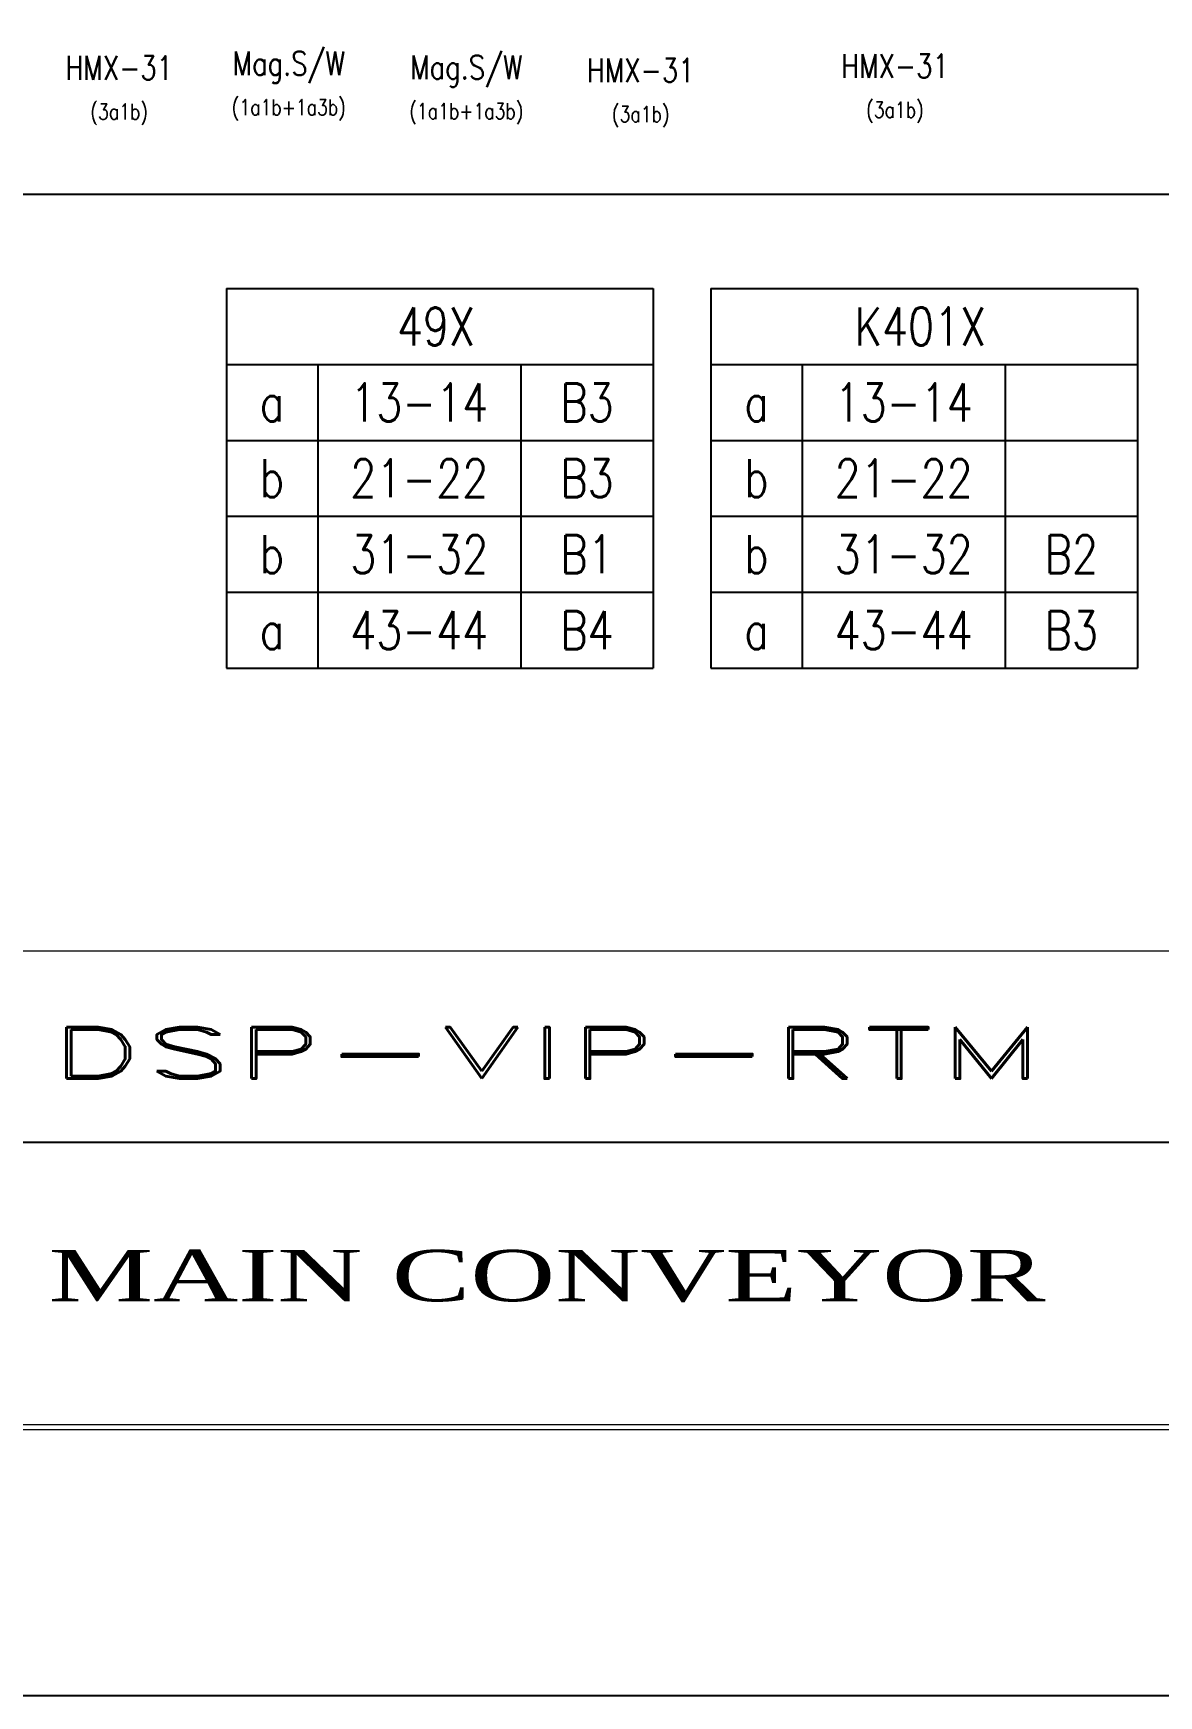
# Model space of a CAD drawing. Header units: millimetres. Extents: x 107 to 2900, y 85 to 3996.
# Drawn here: x 2320.3 to 2462.4, y 85.2 to 295.1 of the extents above; entities that cross this region are included whole.
import ezdxf
from ezdxf.enums import TextEntityAlignment as Align
from ezdxf.lldxf.tags import DXFTag

# ---------------------------------------------------------------- set-up
doc = ezdxf.new("R2010")
doc.units = ezdxf.units.MM
doc.layers.add('40', color=4, linetype='Continuous')
doc.layers.add('70', color=7, linetype='Continuous')
doc.styles.add('ROMANS', font='ROMANS.shx', dxfattribs={"width": 0.7})
doc.styles.add('SD', font='ROMAND.shx', dxfattribs={"width": 0.8})
doc.styles.add('SS', font='batang.ttc', dxfattribs={"width": 0.8})
tags = doc.linetypes.add('CENTER', pattern=[2, 1.25, -0.25, 0.25, -0.25]).pattern_tags.tags
tags[10:11] = [DXFTag(74, 4), DXFTag(75, 0), DXFTag(340, '0'), DXFTag(46, 1.0), DXFTag(50, 0.0), DXFTag(44, 0.0), DXFTag(45, 0.0)]
tags[8:9] = [DXFTag(74, 4), DXFTag(75, 0), DXFTag(340, '0'), DXFTag(46, 1.0), DXFTag(50, 0.0), DXFTag(44, 0.0), DXFTag(45, 0.0)]
tags[6:7] = [DXFTag(74, 4), DXFTag(75, 0), DXFTag(340, '0'), DXFTag(46, 1.0), DXFTag(50, 0.0), DXFTag(44, 0.0), DXFTag(45, 0.0)]
tags[4:5] = [DXFTag(74, 4), DXFTag(75, 0), DXFTag(340, '0'), DXFTag(46, 1.0), DXFTag(50, 0.0), DXFTag(44, 0.0), DXFTag(45, 0.0)]

msp = doc.modelspace()

# ---------------------------------------------------------------- linework, layer by layer
at = {"color": 7, "linetype": 'CENTER'}
msp.add_line((2792.281, 274.712), (2151.338, 274.712), dxfattribs=at)
at = {"linetype": 'Continuous'}
for p, q in [((2344.657, 262.844), (2398.538, 262.844)), ((2344.657, 262.844), (2344.657, 214.919)), ((2398.538, 262.844), (2398.538, 214.919)), ((2405.806, 262.844), (2459.687, 262.844)), ((2405.806, 262.844), (2405.806, 214.919)), ((2459.687, 262.844), (2459.687, 214.919)), ((2344.657, 253.259), (2398.538, 253.259)), ((2356.2, 253.259), (2356.2, 214.919)), ((2381.809, 253.259), (2381.809, 214.919)), ((2405.806, 253.259), (2459.687, 253.259)), ((2417.349, 253.259), (2417.349, 214.919)), ((2442.958, 253.259), (2442.958, 214.919)), ((2344.657, 243.674), (2398.538, 243.674)), ((2405.806, 243.674), (2459.687, 243.674)), ((2344.657, 234.089), (2398.538, 234.089)), ((2405.806, 234.089), (2459.687, 234.089)), ((2344.657, 224.504), (2398.538, 224.504)), ((2405.806, 224.504), (2459.687, 224.504)), ((2344.657, 214.919), (2398.538, 214.919)), ((2405.806, 214.919), (2459.687, 214.919))]:
    msp.add_line(p, q, dxfattribs=at)
msp.add_lwpolyline([(1879.826, 3363.289), (2900.497, 3363.289), (2900.497, 85.223), (1879.826, 85.223)], close=True)
at = {"layer": '40', "color": 0}
msp.add_line((2473.308, 155.067), (2278.908, 155.067), dxfattribs=at)
at = {"layer": '70', "color": 0, "lineweight": 13}
msp.add_line((1976.508, 179.259), (2797.308, 179.259), dxfattribs=at)
for points in [[(2797.308, 118.779), (1976.508, 118.779), (1976.508, 701.979), (2797.308, 701.979)], [(2796.66, 119.427), (1977.156, 119.427), (1977.156, 701.331), (2796.66, 701.331)]]:
    msp.add_lwpolyline(points, close=True, dxfattribs=at)

# ---------------------------------------------------------------- texts
at = {"linetype": 'Continuous', "style": 'ROMANS', "width": 0.8}
for s, height, p in [('HMX-31', 3, (2331.13, 289.196)), ('Mag.S/W', 3, (2352.538, 289.752)), ('Mag.S/W', 3, (2374.953, 289.266)), ('HMX-31', 3, (2396.963, 288.886)), ('HMX-31', 3, (2429.057, 289.431)), ('(3a1b)', 2, (2331.13, 284.159)), ('(1a1b+1a3b)', 2, (2352.538, 284.714)), ('(1a1b+1a3b)', 2, (2374.953, 284.229)), ('(3a1b)', 2, (2396.963, 283.849)), ('(3a1b)', 2, (2429.057, 284.394))]:
    msp.add_text(s, height=height, dxfattribs=at).set_placement(p, align=Align.CENTER)
for s, height, p in [('49X', 4.7925, (2371.118, 258.052)), ('K401X', 4.7925, (2432.267, 258.052)), ('13-14', 4.7925, (2369.004, 248.467)), ('B3', 4.7925, (2390.173, 248.467)), ('13-14', 4.7925, (2430.153, 248.467)), ('a', 4.793, (2350.428, 248.467)), ('a', 4.793, (2411.577, 248.467)), ('b', 4.793, (2350.428, 238.882)), ('21-22', 4.7925, (2369.004, 238.882)), ('B3', 4.7925, (2390.173, 238.882)), ('b', 4.793, (2411.577, 238.882)), ('21-22', 4.7925, (2430.153, 238.882)), ('b', 4.793, (2350.428, 229.297)), ('31-32', 4.7925, (2369.004, 229.297)), ('B1', 4.7925, (2390.173, 229.297)), ('b', 4.793, (2411.577, 229.297)), ('31-32', 4.7925, (2430.153, 229.297)), ('B2', 4.7925, (2451.322, 229.297)), ('a', 4.793, (2350.428, 219.712)), ('43-44', 4.7925, (2369.004, 219.712)), ('B4', 4.7925, (2390.173, 219.712)), ('a', 4.793, (2411.577, 219.712)), ('43-44', 4.7925, (2430.153, 219.712)), ('B3', 4.7925, (2451.322, 219.712))]:
    msp.add_text(s, height=height, dxfattribs=at).set_placement(p, align=Align.MIDDLE)
at = {"color": 7, "linetype": 'Continuous', "style": 'SD', "width": 1.881814}
msp.add_text('DSP-VIP-RTM', height=6.48, dxfattribs=at).set_placement((2322.219, 163.125), (2448.063, 163.125), align=Align.FIT)
at = {"color": 0, "style": 'SS', "width": 1.624995}
msp.add_text('MAIN CONVEYOR', height=6.48, dxfattribs=at).set_placement((2322.219, 135.021), (2448.063, 135.021), align=Align.FIT)

doc.saveas('drawing.dxf')
